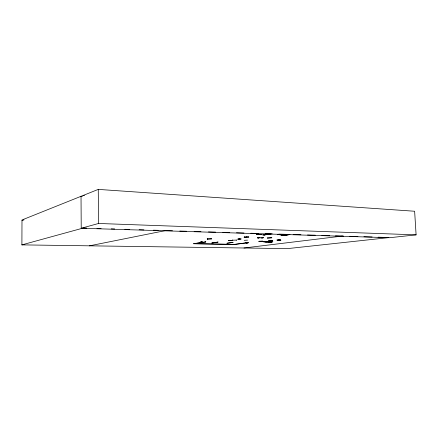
<?xml version="1.0" encoding="UTF-8"?>
<svg xmlns="http://www.w3.org/2000/svg" width="438" height="438" viewBox="0 0 438 438"><rect width="100%" height="100%" fill="white"/><g stroke="black" fill="none" stroke-linecap="round" stroke-linejoin="round"><path stroke-width="0.66" d="M268.724 240.878L272.124 240.769L268.724 240.851M280.347 239.876L276.882 240.051L280.358 239.904M268.822 241.026L272.124 240.621M268.812 240.999L272.19 240.812M267.766 238.053L267.311 237.982L271.856 237.768L267.755 238.053M243.074 243.501L240.396 243.451L243.128 243.501M270.903 242.137L267.722 242.323M237.746 239.164L241.174 238.956L237.735 239.11M266.923 241.645L263.84 241.875L266.851 241.666M277.292 234.708L280.167 234.357L277.32 234.741M256.307 234.516L258.683 234.144L256.334 234.554M232.403 240.331L232.485 240.057M232.573 240.281L232.655 240.024M233.104 242.362L226.764 243.293M213.361 242.701L211.532 243.013M200.533 242L202.383 241.721M202.241 241.743L200.56 242.028M260.046 237.642L258.425 237.922M247.607 242.876L246.096 242.712L247.563 242.86M207.371 238.809C208.669 239.46 206.703 238.945 207.377 238.661M207.667 239.143L207.212 238.841M236.339 240.205L236.438 239.92L236.17 240.177M288.324 234.598L288.806 234.609L281.568 235.518L288.292 234.598M289.852 234.565L282.734 235.545L289.879 234.571M282.959 235.567L283.249 235.567M281.782 235.529L282.077 235.529M270.629 233.974L263.917 234.992L271.067 234.067L270.766 234.062M269.392 233.936L262.931 234.965M262.893 234.971L269.83 234.029L269.529 234.018M263.955 235.003L264.317 234.932M270.569 240.829L270.941 240.61M272.655 240.517L269.206 240.626L272.655 240.528M21.993 220.681L23.991 219.865M228.691 240.681L229.233 240.462M228.466 240.604L228.844 240.511M82.371 196.394L81.025 196.312L81.222 228.258L389.667 237.719L416.1 234.856L414.633 211.247L98.26 189.397L21.993 219.969L21.9 244.875L287.662 248.603L388.878 237.615M248.8 237.007L244.13 237.111L248.674 237.062M244.267 237.067L244.568 237.013L244.152 237.166M23.904 244.311L21.9 244.875L83.351 228.001L86.817 228.089M81.222 228.258L98.566 223.473L416.1 234.856M270.815 240.593L270.399 240.829M265.373 241.787L267.005 241.946M89.423 245.844L165.433 230.596M261.71 237.976L263.638 237.675L261.667 237.998M269.277 242.269L270.525 242.444M193.881 243.731L205.8 241.946L205.225 241.935L193.317 243.72L234.565 244.453L247.3 242.772M259.526 234.62L262.044 234.292M212.83 242.898L217.779 242.187L212.271 242.887L212.66 242.893M232.364 242.499L232.945 242.488L227.218 243.172M234.045 244.442L246.676 242.761M245.614 242.712L248.357 242.8L245.663 242.756M246.041 242.904L247.996 242.636M248.122 242.652L246.151 242.909M271.188 241.163L270.427 240.949L270.958 241.152M278.617 240.019L279.258 240.221L278.699 239.986M246.665 242.8L247.267 242.772L246.966 242.783M243.982 247.996L342.609 236.033M236.153 240.095L232.638 240.199M263.462 241.721L263.194 241.738M232.096 240.632L232.868 240.495L230.257 240.391M279.953 234.883L282.97 234.56L280.101 234.883M257.987 237.949L257.626 237.954M259.482 241.245L258.677 241.42L262.904 241.234M259.367 237.807L262.592 237.834M211.258 238.858L207.634 238.995L211.231 238.858M229.222 240.462L229.715 240.424M232.107 240.632L228.68 240.681M259.477 241.245L259.964 241.212M268.516 241.831L265.439 242.055L268.445 241.842M257.435 237.818L258.748 238.048L257.626 237.785M272.025 242.307L268.905 242.499L272.075 242.34M281.316 234.724L278.694 234.587M229.709 240.424L230.262 240.391M259.958 241.207L262.083 241.157M277.473 240.265L280.928 240.15L277.506 240.32M278.825 234.571L281.41 234.708M211.74 238.978L211.143 238.694M246.096 236.892L246.709 236.87M270.476 237.681L270.996 237.686M194.22 243.681L234.407 244.393M205.794 241.656L205.225 241.935M201.502 241.902L201.814 241.891M216.903 242.203L217.237 242.198M218.173 242.022L216.421 242.334M261.869 234.297L259.652 234.631M257.511 234.385L260.719 234.461M96.957 228.422L101.09 228.532M111.241 228.866L114.685 228.959M124.846 229.288L129.637 229.424M139.131 229.726L143.91 229.868M153.42 230.169L158.189 230.317M166.117 230.618L172.495 230.76M179.777 231.04L186.604 231.248M194.116 231.483L200.949 231.691M208.461 231.926L215.534 232.096M222.805 232.37L229.632 232.578M236.465 232.792L243.977 233.021M250.804 233.235L258.321 233.465M265.149 233.678L272.244 233.848M278.809 234.1L287.005 234.352M293.153 234.544L300.939 234.741M307.492 234.987L315.283 235.184M321.837 235.43L329.633 235.628M335.497 235.852L343.677 236.109M349.781 236.296L357.917 236.547M363.918 236.739L372.125 236.985M378.087 237.182L386.858 237.456M262.077 241.157L262.893 241.272M247.848 236.87L248.302 236.887M244.65 237.248L245.105 237.265M83.138 195.43L84.49 195.512M247.552 240.133L244.207 240.314M98.26 189.397L98.566 223.473M238.841 238.891L240.079 239.175L238.83 238.907M262.959 241.59L264.251 241.792L262.959 241.59M272.814 241.075L269.43 241.207L272.814 241.075"/></g></svg>
